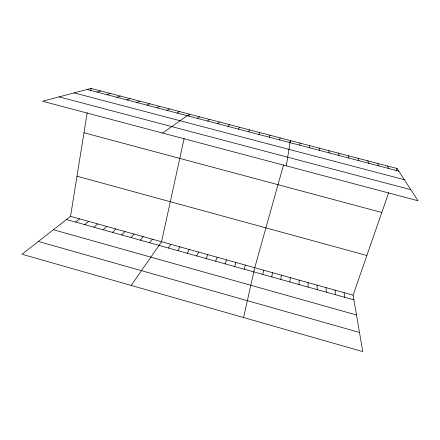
<?xml version="1.0" encoding="UTF-8"?>
<svg xmlns="http://www.w3.org/2000/svg" width="440" height="440" viewBox="0 0 440 440"><rect width="100%" height="100%" fill="white"/><g stroke="black" fill="none" stroke-linecap="round" stroke-linejoin="round"><path stroke-width="0.66" d="M298.997 284.526L299.156 280.121M299.794 145.206L299.948 143.077M289.922 281.991L290.23 277.629M280.863 279.455L281.331 275.149M271.827 276.93L272.448 272.668M388.685 192.649L353.106 295.174L362.769 351.588L22 254.243L70.543 216.343L87.186 112.75M90.684 90.998L91.097 88.413L397.067 168.493L418 200.75L42.587 101.25L91.097 88.413M286.319 165.847L290.361 140.569L289.823 142.494M262.807 274.412L263.588 270.199M184.151 138.446L161.557 241.736L131.208 285.439M189.041 116.094L189.464 114.158L162.558 133.045M243.568 317.537L254.744 267.735L283.58 164.791M279.631 139.925L280.159 137.896M244.228 269.214L245.328 265.106M234.669 266.547L235.928 262.482M396.176 171.061L397.067 168.493M225.132 263.879L226.556 259.87M269.258 137.203L269.978 135.229M215.617 261.217L217.206 257.257M206.129 258.566L207.878 254.656M258.913 134.497L259.826 132.572M196.658 255.921L198.566 252.06M187.215 253.281L189.282 249.469M248.595 131.791L249.695 129.921M177.793 250.646L180.021 246.884M168.394 248.017L170.781 244.31M238.304 129.096L239.591 127.276M149.661 242.781L152.361 239.168M140.327 240.174L143.181 236.61M228.041 126.407L229.515 124.641M131.021 237.573L134.03 234.058M121.732 234.977L124.894 231.506M217.8 123.723L219.466 122.012M112.464 232.386L115.786 228.965M103.219 229.801L106.695 226.43M94.001 227.222L97.625 223.9M207.587 121.05L209.44 119.389M84.799 224.653L88.572 221.375M75.62 222.085L79.547 218.856M197.406 118.382L199.441 116.771M177.111 113.064L179.514 111.557M167.007 110.413L169.593 108.955M156.926 107.773L159.693 106.365M146.872 105.138L149.82 103.785M136.84 102.514L139.97 101.206M126.841 99.891L130.147 98.632M116.864 97.279L120.346 96.069M106.909 94.672L110.572 93.511M96.982 92.07L100.821 90.959M87.082 89.474L398.783 171.144M74.146 92.901L404.338 179.702M59.131 96.872L410.823 189.684M83.974 132.754L381.805 212.482M76.995 176.198L366.877 255.492M70.543 216.343L353.106 295.174M66.462 219.527L353.909 299.877M53.405 229.724L356.499 314.991M38.379 241.456L359.491 332.453M387.25 165.924L388.773 168.52M377.454 163.361L378.791 165.902M367.681 160.804L368.83 163.295M357.935 158.252L358.897 160.688M348.211 155.705L348.986 158.092M338.514 153.17L339.097 155.502M328.834 150.634L329.236 152.922M344.064 292.65L344.707 297.303M335.038 290.131L335.522 294.734M319.182 148.11L319.402 150.343M326.04 287.623L326.359 292.177M317.059 285.115L317.218 289.619M309.551 145.59L309.584 147.769M308.094 282.612L308.099 287.073"/></g></svg>
